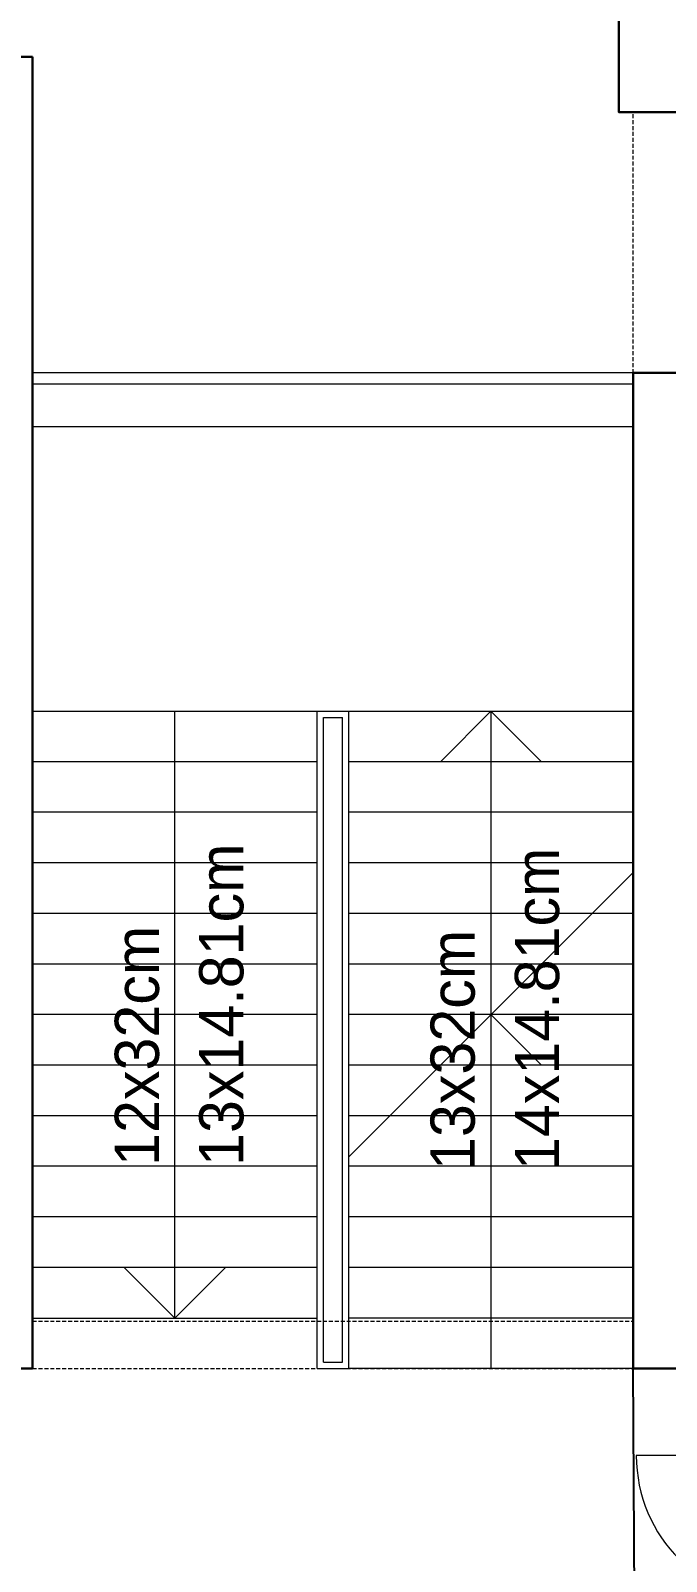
# Model space of a CAD drawing. Header units: inches. Extents: x 11 to 1053, y 2 to 902.
# Drawn here: x 679.2 to 719.4, y 651.6 to 748.5 of the extents above; entities that cross this region are included whole.
import ezdxf

# ---------------------------------------------------------------- set-up
doc = ezdxf.new("R2010")
doc.units = ezdxf.units.IN
doc.header["$MEASUREMENT"] = 0
doc.linetypes.add('DASHED', pattern=[0.75, 0.5, -0.25])
doc.linetypes.add('DASHED2', pattern=[0.375, 0.25, -0.125])
for name, color, linetype, lineweight in [('A-CRTKANO', 5, 'DASHED2', 0), ('A-GREDE', 5, 'DASHED2', 0), ('STOLARIJA', 5, 'Continuous', 0), ('STUBE', 5, 'Continuous', 0), ('ZID', 5, 'Continuous', 30)]:
    doc.layers.add(name, color=color, linetype=linetype, lineweight=lineweight)
doc.styles.add('KOTE', font='stylu.ttf')

msp = doc.modelspace()

# ---------------------------------------------------------------- linework, layer by layer
at = {"color": 85, "true_color": 0x58ba48}
for p, q in [((717.609, 619.968, 150), (717.33, 663.809, 50)), ((717.33, 663.809, 50), (797.05, 663.809, 50))]:
    msp.add_line(p, q, dxfattribs=at)
at = {"layer": 'A-CRTKANO', "linetype": 'DASHED', "ltscale": 0.5}
msp.add_arc((382.215, 1860.185, 50), 1137.577, 269.940308, 302.625219, dxfattribs=at)
at = {"layer": 'A-GREDE'}
for p, q in [((717.33, 726.809, 50), (717.33, 743.309, 50)), ((679.33, 666.809, 50), (717.33, 666.809, 50)), ((679.33, 663.809, 50), (717.33, 663.809, 50))]:
    msp.add_line(p, q, dxfattribs=at)
msp.add_arc((382.215, 1860.185, 50), 1139.777, 269.940308, 302.423339, dxfattribs=at)
at = {"layer": 'STOLARIJA'}
for p, q in [((717.33, 726.809, 50), (679.33, 726.809, 50)), ((717.33, 726.109, 50), (679.33, 726.109, 50)), ((727.53, 658.309, 50), (717.53, 658.309, 50))]:
    msp.add_line(p, q, dxfattribs=at)
msp.add_arc((726.83, 658.309, 50), 9.3, 180, 270, dxfattribs=at)
at = {"layer": 'STUBE'}
for p, q in [((717.33, 723.409, 50), (679.33, 723.409, 50)), ((679.33, 705.409, 50), (717.33, 705.409, 50)), ((688.334, 667.009, 50), (688.334, 705.409, 50)), ((697.33, 663.809, 50), (697.33, 705.409, 50)), ((699.33, 663.809, 50), (699.33, 705.409, 50)), ((708.33, 705.409, 50), (705.13, 702.209, 50)), ((708.33, 705.409, 50), (711.53, 702.209, 50)), ((708.33, 705.409, 50), (708.33, 690.609, 50)), ((697.73, 664.209, 50), (697.73, 705.009, 50)), ((697.73, 705.009, 50), (698.93, 705.009, 50)), ((698.93, 664.209, 50), (698.93, 705.009, 50)), ((697.33, 702.209, 50), (679.33, 702.209, 50)), ((717.33, 702.209, 50), (699.33, 702.209, 50)), ((697.33, 699.009, 50), (679.33, 699.009, 50)), ((717.33, 699.009, 50), (699.33, 699.009, 50)), ((697.33, 695.809, 50), (679.33, 695.809, 50)), ((717.33, 695.809, 50), (699.33, 695.809, 50)), ((717.33, 695.209, 50), (699.33, 677.209, 50)), ((697.33, 692.609, 50), (679.33, 692.609, 50)), ((717.33, 692.609, 50), (699.33, 692.609, 50)), ((708.33, 690.609, 50), (708.33, 663.809, 50)), ((697.33, 689.409, 50), (679.33, 689.409, 50)), ((717.33, 689.409, 50), (699.33, 689.409, 50)), ((697.33, 686.209, 50), (679.33, 686.209, 50)), ((717.33, 686.209, 50), (699.33, 686.209, 50)), ((708.33, 686.209, 50), (711.53, 683.009, 50)), ((697.33, 683.009, 50), (679.33, 683.009, 50)), ((717.33, 683.009, 50), (699.33, 683.009, 50)), ((697.33, 679.809, 50), (679.33, 679.809, 50)), ((717.33, 679.809, 50), (699.33, 679.809, 50)), ((697.33, 676.609, 50), (679.33, 676.609, 50)), ((717.33, 676.609, 50), (699.33, 676.609, 50)), ((697.33, 673.409, 50), (679.33, 673.409, 50)), ((717.33, 673.409, 50), (699.33, 673.409, 50)), ((697.33, 670.209, 50), (679.33, 670.209, 50)), ((688.334, 667.009, 50), (685.134, 670.209, 50)), ((688.334, 667.009, 50), (691.534, 670.209, 50)), ((717.33, 670.209, 50), (699.33, 670.209, 50)), ((679.33, 667.009, 50), (697.334, 667.009, 50)), ((717.33, 667.009, 50), (699.33, 667.009, 50)), ((697.33, 663.809, 50), (699.33, 663.809, 50)), ((697.73, 664.209, 50), (698.93, 664.209, 50)), ((717.33, 663.809, 50), (699.33, 663.809, 50))]:
    msp.add_line(p, q, dxfattribs=at)
at = {"layer": 'ZID'}
for p, q in [((675.33, 746.809, 50), (679.33, 746.809, 50)), ((679.33, 663.809, 50), (679.33, 746.809, 50)), ((717.33, 663.809, 50), (717.33, 726.809, 50)), ((717.33, 726.809, 50), (720.33, 726.809, 50)), ((679.33, 663.809, 50), (675.33, 663.809, 50)), ((717.33, 663.809, 50), (770.93, 663.809, 50))]:
    msp.add_line(p, q, dxfattribs=at)
at = {"layer": 'ZID', "elevation": 50}
msp.add_lwpolyline([(716.43, 758.309), (716.43, 743.309), (720.43, 743.309), (720.43, 758.309)], close=True, dxfattribs=at)

# ---------------------------------------------------------------- texts
at = {"layer": 'STUBE', "style": 'KOTE'}
for s, p in [('13x14.81cm', (692.667, 676.633, 50)), ('14x14.81cm', (712.644, 676.376, 50)), ('12x32cm', (687.328, 676.633, 50)), ('13x32cm', (707.305, 676.376, 50))]:
    msp.add_text(s, height=2.8, rotation=90, dxfattribs=at).set_placement(p)

doc.saveas('drawing.dxf')
